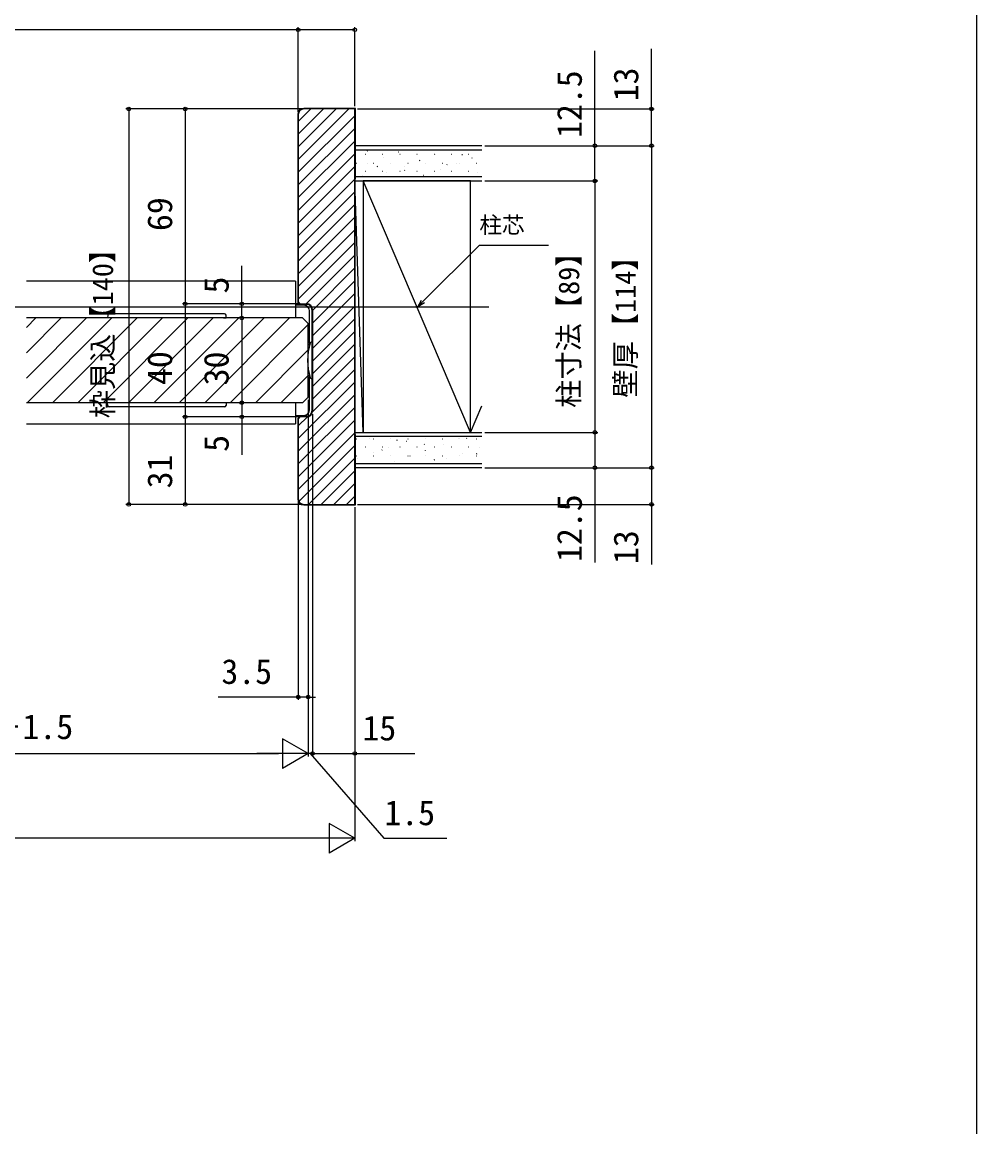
# Model space of a CAD drawing. Units: millimetres, scale not verified. Extents: x -525 to 525, y -783 to 780.
# Drawn here: x 187.1 to 525, y 10.8 to 402 of the extents above; entities that cross this region are included whole.
import ezdxf
from ezdxf.enums import TextEntityAlignment as Align

# ---------------------------------------------------------------- set-up
doc = ezdxf.new("R2010")
doc.units = ezdxf.units.MM
doc.header["$LTSCALE"] = 4
for name, color, linetype in [('0-5_YKK_12', 2, 'Continuous'), ('0-6_YKK_13', 4, 'Continuous'), ('0-8_YKK_D', 6, 'Continuous'), ('0-9_YKK_ZWAK', 7, 'Continuous'), ('0-A_YSS_K', 3, 'Continuous'), ('0-B_YSS_KE', 3, 'Continuous')]:
    doc.layers.add(name, color=color, linetype=linetype)
doc.styles.add('ＭＳ ゴシック', font='')
doc.styles.get('ＭＳ ゴシック').set_extended_font_data('MS Gothic')

msp = doc.modelspace()

# ---------------------------------------------------------------- linework, layer by layer
at = {"layer": '0-5_YKK_12'}
for p, q in [((283.8, 310.217), (188.55, 310.217)), ((283.8, 310.217), (283.8, 297.217)), ((-150.7, 301.217), (352.3, 301.217)), ((286.3, 297.217), (188.55, 297.217)), ((188.55, 293.9), (191.867, 297.217)), ((188.55, 284.92), (200.847, 297.217)), ((188.55, 275.939), (209.828, 297.217)), ((188.808, 267.217), (218.808, 297.217)), ((197.788, 267.217), (227.788, 297.217)), ((206.768, 267.217), (236.768, 297.217)), ((215.749, 267.217), (245.749, 297.217)), ((224.729, 267.217), (254.729, 297.217)), ((233.709, 267.217), (263.709, 297.217)), ((242.689, 267.217), (272.689, 297.217)), ((251.67, 267.217), (281.67, 297.217)), ((260.65, 267.217), (288.3, 294.867)), ((286.3, 297.217), (288.3, 295.217)), ((288.3, 269.217), (288.3, 295.217)), ((269.63, 267.217), (288.3, 285.887)), ((278.61, 267.217), (288.3, 276.907)), ((286.3, 267.217), (188.55, 267.217)), ((283.8, 267.217), (283.8, 259.717)), ((286.3, 267.217), (288.3, 269.217)), ((188.55, 259.717), (283.8, 259.717))]:
    msp.add_line(p, q, dxfattribs=at)
at = {"layer": '0-6_YKK_13'}
for p, q in [((283.8, 301.417), (283.8, 301.385)), ((283.8, 301.385), (283.8, 297.217)), ((217.363, 298.248), (217.3, 297.217)), ((258.738, 298.717), (217.862, 298.717)), ((259.3, 297.217), (259.237, 298.248)), ((258.302, 297.217), (259.3, 297.217)), ((288.8, 288.173), (288.778, 287.955)), ((288.778, 287.508), (288.778, 287.955)), ((289.6, 288.617), (289.32, 288.617)), ((289.6, 288.617), (289.6, 275.817)), ((288.778, 276.48), (288.778, 276.926)), ((288.778, 276.48), (288.8, 276.261)), ((289.32, 275.817), (289.6, 275.817)), ((217.363, 266.187), (217.3, 267.217)), ((259.3, 267.217), (259.237, 266.187)), ((283.8, 267.217), (283.8, 263.049)), ((258.738, 265.717), (217.862, 265.717)), ((283.8, 263.049), (283.8, 263.017))]:
    msp.add_line(p, q, dxfattribs=at)
for points in [[(286.8, 301.717), (286.8, 301.717), (284.1, 301.717)], [(288.8, 288.173), (288.8, 299.717), (288.8, 299.717)], [(288.8, 264.717), (288.8, 264.717), (288.8, 276.261)], [(284.1, 262.717), (286.8, 262.717), (286.8, 262.717)]]:
    msp.add_lwpolyline(points, dxfattribs=at)
for centre, radius, start, end in [((284.1, 301.417), 0.3, 90, 174.88985), ((286.8, 299.717), 2, 0.00218, 89.99782), ((217.862, 298.217), 0.5, 90, 176.5), ((258.738, 298.217), 0.5, 3.5, 90), ((309.08, 282.217), 20.98, 162.8442, 197.1558), ((289.32, 288.317), 0.3, 90, 162.8442), ((289.32, 276.117), 0.3, 197.1558, 270), ((217.862, 266.217), 0.5, 183.5, 270), ((258.738, 266.217), 0.5, 270, 356.5), ((284.1, 263.017), 0.3, 185.11015, 270), ((286.8, 264.717), 2, 270.00218, 359.99782)]:
    msp.add_arc(centre, radius, start, end, dxfattribs=at)
for centre, major_axis, start_param, end_param in [((284.1, 301.42), (0.212, 0.214), 2.2670055, 2.3561945), ((284.1, 263.014), (-0.212, 0.214), 0.7853982, 0.8745872)]:
    msp.add_ellipse(centre, major_axis=major_axis, ratio=0.991311, start_param=start_param, end_param=end_param, dxfattribs=at)
at = {"layer": '0-8_YKK_D'}
for p, q in [((284.8, 399.217), (115.8, 399.217)), ((284.8, 382.217), (284.8, 400.217)), ((284.8, 370.217), (284.8, 400.217)), ((304.8, 399.217), (284.8, 399.217)), ((304.8, 372.217), (304.8, 400.217)), ((285.8, 371.217), (223.8, 371.217)), ((224.8, 371.217), (224.8, 231.217)), ((285.8, 371.217), (243.8, 371.217)), ((244.8, 371.217), (244.8, 302.217)), ((305.8, 371.217), (410.8, 371.217)), ((350.8, 358.217), (410.8, 358.217)), ((350.8, 358.217), (390.8, 358.217)), ((350.8, 358.217), (410.8, 358.217)), ((409.8, 358.217), (409.8, 244.217)), ((350.8, 345.717), (390.8, 345.717)), ((350.8, 345.717), (390.8, 345.717)), ((389.8, 345.717), (389.8, 256.717)), ((284.8, 302.217), (243.8, 302.217)), ((281.8, 302.217), (243.8, 302.217)), ((244.8, 302.217), (244.8, 262.217)), ((281.8, 302.217), (263.8, 302.217)), ((281.8, 297.217), (263.8, 297.217)), ((281.8, 297.217), (263.8, 297.217)), ((264.8, 297.217), (264.8, 267.217)), ((281.8, 267.217), (263.8, 267.217)), ((281.8, 267.217), (263.8, 267.217)), ((288.3, 268.217), (288.3, 142.017)), ((288.3, 268.217), (288.3, 142.017)), ((288.3, 268.217), (288.3, 162.017)), ((284.8, 262.217), (243.8, 262.217)), ((281.8, 262.217), (243.8, 262.217)), ((244.8, 262.217), (244.8, 231.217)), ((281.8, 262.217), (263.8, 262.217)), ((289.8, 263.217), (289.8, 142.017)), ((289.8, 263.217), (289.8, 142.017)), ((350.8, 256.717), (390.8, 256.717)), ((350.8, 256.717), (390.8, 256.717)), ((350.8, 244.217), (410.8, 244.217)), ((350.8, 244.217), (390.8, 244.217)), ((350.8, 244.217), (410.8, 244.217)), ((285.8, 231.217), (223.8, 231.217)), ((285.8, 231.217), (243.8, 231.217)), ((284.8, 232.217), (284.8, 162.017)), ((305.8, 231.217), (410.8, 231.217)), ((304.8, 230.217), (304.8, 142.017)), ((304.8, 229.217), (304.8, 112.017)), ((284.8, 163.017), (256.473, 163.017)), ((288.3, 163.017), (284.8, 163.017)), ((288.3, 163.017), (290.85, 163.017)), ((288.3, 143.017), (279.207, 148.267)), ((279.207, 148.267), (279.207, 137.767)), ((96.3, 143.017), (277.8, 143.017)), ((288.3, 143.017), (270.113, 143.017)), ((288.3, 143.017), (279.207, 137.767)), ((288.3, 143.017), (285.75, 143.017)), ((289.8, 143.017), (288.3, 143.017)), ((289.8, 143.017), (288.3, 143.017)), ((289.8, 143.017), (292.35, 143.017)), ((304.8, 113.017), (295.707, 118.267)), ((295.707, 118.267), (295.707, 107.767)), ((294.3, 113.017), (-92.7, 113.017)), ((304.8, 113.017), (286.613, 113.017)), ((304.8, 113.017), (295.707, 107.767))]:
    msp.add_line(p, q, dxfattribs=at)
for points in [[(389.8, 345.717), (389.8, 358.217), (389.8, 391.767)], [(409.8, 358.217), (409.8, 371.217), (409.8, 392.494)], [(327.142, 301.217), (328.945, 303.02), (348.941, 323.016), (373.333, 323.016)], [(264.8, 297.217), (264.8, 302.217), (264.8, 315.722)], [(329.428, 302.537), (327.142, 301.217), (328.462, 303.503)], [(264.8, 267.217), (264.8, 262.217), (264.8, 248.713)], [(389.8, 256.717), (389.8, 244.217), (389.8, 210.667)], [(409.8, 244.217), (409.8, 231.217), (409.8, 209.94)], [(289.05, 143.017), (315.122, 113.017), (337.394, 113.017)], [(289.8, 143.017), (304.8, 143.017), (326.077, 143.017)]]:
    msp.add_lwpolyline(points, dxfattribs=at)
for centre in [(284.8, 399.217), (284.8, 399.217), (304.8, 399.217), (224.8, 371.217), (244.8, 371.217), (409.8, 371.217), (389.8, 358.217), (409.8, 358.217), (409.8, 358.217), (389.8, 345.717), (389.8, 345.717), (244.8, 302.217), (244.8, 302.217), (264.8, 302.217), (264.8, 297.217), (264.8, 297.217), (264.8, 267.217), (264.8, 267.217), (244.8, 262.217), (244.8, 262.217), (264.8, 262.217), (389.8, 256.717), (389.8, 256.717), (389.8, 244.217), (409.8, 244.217), (409.8, 244.217), (224.8, 231.217), (244.8, 231.217), (409.8, 231.217), (284.8, 163.017), (288.3, 163.017), (289.8, 143.017), (289.8, 143.017), (304.8, 143.017)]:
    msp.add_circle(centre, 0.637, dxfattribs=at)
at = {"layer": '0-9_YKK_ZWAK'}
msp.add_lwpolyline([(-525, -783.2), (525, -783.2), (525, 746.8)], dxfattribs=at)
at = {"layer": '0-A_YSS_K'}
for p, q in [((284.8, 366.754), (289.263, 371.217)), ((284.8, 362.263), (293.754, 371.217)), ((284.8, 357.773), (298.244, 371.217)), ((284.8, 353.283), (302.734, 371.217)), ((284.8, 348.793), (304.8, 368.793)), ((284.8, 344.303), (304.8, 364.303)), ((284.8, 339.813), (304.8, 359.813)), ((349.8, 358.217), (304.8, 358.217)), ((304.8, 358.217), (304.8, 244.217)), ((304.8, 356.717), (349.8, 356.717)), ((309.14, 356.318), (309.307, 356.428)), ((320.322, 355.99), (320.341, 355.997)), ((284.8, 335.323), (304.8, 355.323)), ((308.575, 355.226), (308.675, 355.226)), ((309.256, 352.072), (309.275, 352.078)), ((314.655, 355.226), (314.755, 355.226)), ((314.836, 354.048), (314.855, 354.054)), ((320.735, 355.226), (320.835, 355.226)), ((326.815, 355.226), (326.915, 355.226)), ((327.734, 352.953), (327.9, 353.064)), ((327.855, 352.976), (327.874, 352.983)), ((332.895, 355.226), (332.995, 355.226)), ((333.341, 354.919), (333.36, 354.925)), ((338.975, 355.226), (339.075, 355.226)), ((342.718, 355.035), (342.884, 355.146)), ((345.055, 355.226), (345.155, 355.226)), ((346.359, 353.847), (346.378, 353.853)), ((284.8, 330.833), (304.8, 350.833)), ((305.345, 351.996), (305.445, 351.996)), ((308.575, 349.246), (308.675, 349.246)), ((311.425, 351.996), (311.525, 351.996)), ((312.75, 350.871), (312.917, 350.982)), ((314.655, 349.246), (314.755, 349.246)), ((316.034, 348.79), (316.053, 348.797)), ((317.505, 351.996), (317.605, 351.996)), ((320.735, 349.246), (320.835, 349.246)), ((322.274, 351), (322.293, 351.006)), ((322.355, 349.393), (322.522, 349.504)), ((323.585, 351.996), (323.685, 351.996)), ((326.815, 349.246), (326.915, 349.246)), ((329.665, 351.996), (329.765, 351.996)), ((332.895, 349.246), (332.995, 349.246)), ((335.293, 349.928), (335.312, 349.935)), ((335.745, 351.996), (335.845, 351.996)), ((337.339, 351.475), (337.506, 351.586)), ((338.975, 349.246), (339.075, 349.246)), ((340.873, 351.904), (340.892, 351.911)), ((341.825, 351.996), (341.925, 351.996)), ((345.055, 349.246), (345.155, 349.246)), ((347.905, 351.996), (348.005, 351.996)), ((348.311, 348.856), (348.33, 348.863)), ((284.8, 326.342), (304.8, 346.342)), ((349.8, 347.217), (304.8, 347.217)), ((304.8, 345.717), (349.8, 345.717)), ((307.8, 256.717), (304.8, 345.717)), ((307.371, 347.311), (307.538, 347.422)), ((345.8, 256.717), (307.8, 345.717)), ((339.8, 345.717), (309.8, 345.717)), ((329.053, 347.718), (329.071, 347.725)), ((284.8, 321.852), (304.8, 341.852)), ((284.8, 317.362), (304.8, 337.362)), ((284.8, 312.872), (304.8, 332.872)), ((284.8, 308.382), (304.8, 328.382)), ((284.8, 303.892), (304.8, 323.892)), ((287.615, 302.217), (304.8, 319.402)), ((289.8, 299.912), (304.8, 314.912)), ((289.8, 295.421), (304.8, 310.421)), ((289.8, 290.931), (304.8, 305.931)), ((289.8, 286.441), (304.8, 301.441)), ((289.8, 281.951), (304.8, 296.951)), ((289.8, 277.461), (304.8, 292.461)), ((289.8, 272.971), (304.8, 287.971)), ((289.8, 268.481), (304.8, 283.481)), ((289.785, 263.976), (304.8, 278.991)), ((284.8, 254.5), (304.8, 274.5)), ((284.8, 250.01), (304.8, 270.01)), ((345.8, 256.717), (349.8, 266.085)), ((284.8, 245.52), (304.8, 265.52)), ((284.8, 258.991), (288.041, 262.232)), ((284.8, 241.03), (304.8, 261.03)), ((284.8, 236.54), (304.8, 256.54)), ((304.8, 256.717), (349.8, 256.717)), ((349.8, 255.217), (304.8, 255.217)), ((305.345, 254.376), (305.445, 254.376)), ((309.8, 256.717), (339.8, 256.717)), ((310.022, 254.705), (310.041, 254.712)), ((311.425, 254.376), (311.525, 254.376)), ((317.505, 254.376), (317.605, 254.376)), ((323.585, 254.376), (323.685, 254.376)), ((329.665, 254.376), (329.765, 254.376)), ((335.745, 254.376), (335.845, 254.376)), ((341.64, 254.537), (341.659, 254.544)), ((341.825, 254.376), (341.925, 254.376)), ((344.311, 254.556), (344.478, 254.667)), ((347.905, 254.376), (348.005, 254.376)), ((285.032, 232.282), (304.8, 252.05)), ((304.8, 251.911), (304.905, 251.981)), ((308.575, 251.626), (308.675, 251.626)), ((314.344, 250.392), (314.51, 250.503)), ((314.655, 251.626), (314.755, 251.626)), ((316.801, 251.423), (316.819, 251.43)), ((319.722, 253.952), (319.889, 254.063)), ((320.735, 251.626), (320.835, 251.626)), ((323.041, 253.633), (323.06, 253.64)), ((326.815, 251.626), (326.915, 251.626)), ((329.328, 252.474), (329.494, 252.585)), ((329.819, 250.351), (329.838, 250.358)), ((332.895, 251.626), (332.995, 251.626)), ((336.059, 252.561), (336.078, 252.568)), ((338.975, 251.626), (339.075, 251.626)), ((345.055, 251.626), (345.155, 251.626)), ((349.078, 251.489), (349.097, 251.496)), ((288.457, 231.217), (304.8, 247.56)), ((305.345, 248.396), (305.445, 248.396)), ((305.734, 247.504), (305.753, 247.511)), ((311.314, 249.48), (311.333, 249.487)), ((311.425, 248.396), (311.525, 248.396)), ((317.505, 248.396), (317.605, 248.396)), ((318.753, 246.433), (318.771, 246.439)), ((323.585, 248.396), (323.685, 248.396)), ((324.333, 248.409), (324.352, 248.415)), ((329.665, 248.396), (329.765, 248.396)), ((332.937, 247.028), (333.104, 247.138)), ((335.745, 248.396), (335.845, 248.396)), ((337.351, 247.337), (337.37, 247.344)), ((341.825, 248.396), (341.925, 248.396)), ((342.838, 249.28), (342.856, 249.286)), ((347.905, 248.396), (348.005, 248.396)), ((347.921, 249.11), (348.088, 249.22)), ((292.948, 231.217), (304.8, 243.07)), ((304.8, 245.717), (349.8, 245.717)), ((349.8, 244.217), (304.8, 244.217)), ((297.438, 231.217), (304.8, 238.579)), ((301.928, 231.217), (304.8, 234.089))]:
    msp.add_line(p, q, dxfattribs=at)
msp.add_lwpolyline([(307.8, 256.717), (345.8, 256.717), (345.8, 345.717), (307.8, 345.717)], close=True, dxfattribs=at)
at = {"layer": '0-B_YSS_KE'}
for p, q in [((284.6, 369.217), (284.6, 303.217)), ((284.8, 369.217), (284.8, 303.217)), ((285.8, 302.217), (287.8, 302.217)), ((285.8, 302.017), (287.8, 302.017)), ((289.6, 300.217), (289.6, 264.217)), ((289.8, 300.217), (289.8, 264.217)), ((287.8, 262.417), (285.8, 262.417)), ((287.8, 262.217), (285.8, 262.217)), ((284.6, 261.217), (284.6, 233.217)), ((284.8, 261.217), (284.8, 233.217))]:
    msp.add_line(p, q, dxfattribs=at)
for points in [[(304.8, 346.417), (305, 346.417), (305, 369.217), (305, 371.417), (286.8, 371.417)], [(286.8, 231.217), (304.8, 231.217), (304.8, 233.217), (304.8, 369.217), (304.8, 371.217), (286.8, 371.217)], [(286.8, 231.017), (305, 231.017), (305, 256.017), (304.8, 256.017)]]:
    msp.add_lwpolyline(points, dxfattribs=at)
for centre, radius, start, end in [((286.8, 369.217), 2.2, 90, 180), ((286.8, 369.217), 2, 90, 180), ((285.8, 303.217), 1.2, 180, 270), ((285.8, 303.217), 1, 180, 270), ((287.8, 300.217), 2, 0, 90), ((287.8, 300.217), 1.8, 360, 90), ((285.8, 261.217), 1.2, 90, 180), ((285.8, 261.217), 1, 90, 180), ((287.8, 264.217), 2, 270, 0), ((287.8, 264.217), 1.8, 270, 0), ((286.8, 233.217), 2.2, 180, 270), ((286.8, 233.217), 2, 180, 270)]:
    msp.add_arc(centre, radius, start, end, dxfattribs=at)

# ---------------------------------------------------------------- texts
at = {"layer": '0-8_YKK_D', "style": 'ＭＳ ゴシック'}
for s, height, p in [('12.5', 8.798, (387.8, 360.926)), ('13', 8.798, (407.8, 373.926)), ('69', 8.798, (242.8, 327.99)), ('枠見込【140】', 7.331, (221.436, 261.7)), ('柱寸法【89】', 7.331, (386.436, 265.393)), ('壁厚【114】', 7.331, (406.436, 269.001)), ('5', 8.798, (262.8, 305.881)), ('40', 8.798, (242.8, 273.49)), ('30', 8.798, (262.8, 273.353)), ('5', 8.798, (262.8, 249.826)), ('31', 8.798, (242.8, 236.881)), ('12.5', 8.798, (387.8, 210.826)), ('13', 8.798, (407.8, 210.099))]:
    msp.add_text(s, height=height, rotation=90, dxfattribs=at).set_placement(p, align=Align.BOTTOM_LEFT)
for s, height, p in [('柱芯', 5.865, (348.904, 325.472)), ('3.5', 8.798, (257.586, 165.017)), ('DW＝W／2－1.5', 8.798, (127.255, 145.494)), ('15', 8.798, (307.509, 145.017)), ('1.5', 8.798, (315.281, 115.017))]:
    msp.add_text(s, height=height, dxfattribs=at).set_placement(p, align=Align.BOTTOM_LEFT)

doc.saveas('drawing.dxf')
